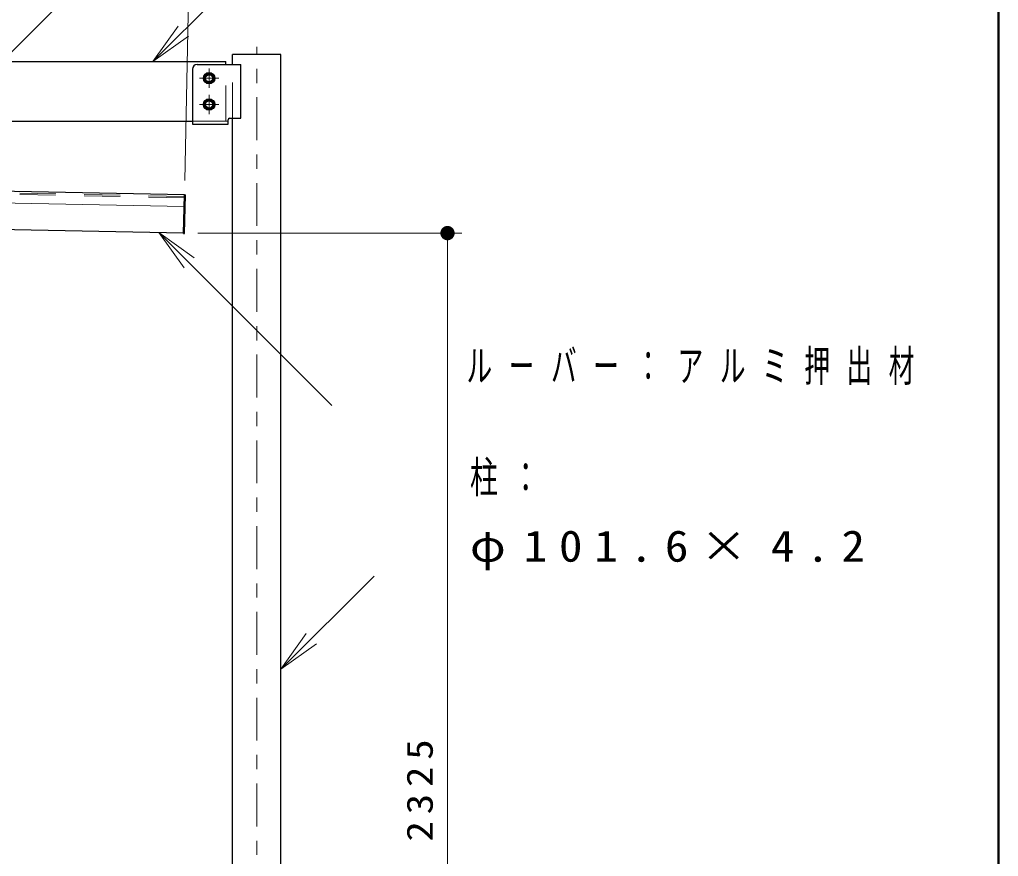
# Model space of a CAD drawing. Units: millimetres on the paper, with parts at other scales. Extents: x -385 to 0, y 0 to 267.
# Drawn here: x -68.4 to 0, y 115.1 to 173.6 of the extents above; entities that cross this region are included whole.
import ezdxf

# ---------------------------------------------------------------- set-up
doc = ezdxf.new("R2010")
doc.units = ezdxf.units.MM
doc.linetypes.add('USER1', pattern=[4.5, 2.5, -2])
doc.linetypes.add('USER2', pattern=[6, 3, -1, 1, -1])
doc.layers.add('LY_1', color=4, linetype='Continuous', lineweight=25)
doc.layers.add('LY_4', color=7, linetype='Continuous', lineweight=13)
doc.styles.add('ＭＳ ゴシック', font='')
doc.styles.get('ＭＳ ゴシック').set_extended_font_data('MS Gothic')

# ---------------------------------------------------------------- blocks, each defined once
blk = doc.blocks.new('open_arrow')
at = {"color": 0, "linetype": 'Continuous', "lineweight": -2}
blk.add_lwpolyline([(7.5, 1.25), (0, 0), (7.5, -1.25)], dxfattribs=at)
blk = doc.blocks.new('filled_dot')
at = {"color": 0, "linetype": 'Continuous', "lineweight": -2, "const_width": 1.25}
blk.add_lwpolyline([(-0.625, 0, 1), (0.625, 0, 1)], format="xyb", close=True, dxfattribs=at)

msp = doc.modelspace()

# ---------------------------------------------------------------- linework, layer by layer
at = {"layer": 'LY_1', "color": 7, "lineweight": 13}
for p, q in [((-76.843, 163.493), (-48.977, 191.359)), ((-56.878, 162.353), (-56.321, 190.202)), ((-59.097, 170.67), (-48.948, 180.819)), ((-58.687, 158.705), (-46.599, 146.618)), ((-55.951, 158.671), (-37.51, 158.671)), ((-38.51, 158.671), (-38.51, 81.17)), ((-50.15, 128.177), (-43.642, 134.685))]:
    msp.add_line(p, q, dxfattribs=at)
at = {"layer": 'LY_1'}
for p, q in [((-53.536, 170.469), (-53.536, 171.169)), ((-50.15, 171.169), (-53.536, 171.169)), ((-50.15, 81.17), (-50.15, 171.169)), ((-56.01, 170.469), (-52.948, 170.469)), ((-52.948, 166.702), (-52.948, 170.469)), ((-56.343, 170.135), (-56.343, 166.302)), ((-56.343, 166.302), (-53.843, 166.302)), ((-53.843, 166.302), (-53.843, 166.602)), ((-53.743, 166.702), (-52.948, 166.702)), ((-53.536, 81.17), (-53.536, 166.702)), ((-56.898, 161.337), (-140.214, 163.003)), ((-56.952, 158.671), (-140.268, 160.337))]:
    msp.add_line(p, q, dxfattribs=at)
at = {"layer": 'LY_1', "color": 2, "linetype": 'USER2', "lineweight": 13}
for p, q in [((-51.843, 81.17), (-51.843, 171.701)), ((-55.176, 170.18), (-55.176, 168.824)), ((-55.854, 169.502), (-54.498, 169.502)), ((-55.176, 168.347), (-55.176, 166.991)), ((-55.854, 167.669), (-54.498, 167.669))]:
    msp.add_line(p, q, dxfattribs=at)
at = {"layer": 'LY_1', "color": 70}
for p, q in [((-98.51, 170.67), (-54.01, 170.67)), ((-54.01, 170.469), (-54.01, 170.669)), ((-98.51, 166.503), (-56.343, 166.503))]:
    msp.add_line(p, q, dxfattribs=at)
at = {"layer": 'LY_1', "color": 70, "linetype": 'USER1', "lineweight": 13}
msp.add_line((-54.01, 166.502), (-54.01, 170.469), dxfattribs=at)
at = {"layer": 'LY_1', "linetype": 'USER1', "lineweight": 13}
for p, q in [((-53.536, 166.702), (-53.536, 170.469)), ((-56.343, 166.502), (-53.843, 166.502)), ((-56.9, 161.237), (-140.216, 162.903)), ((-56.902, 161.137), (-140.218, 162.803))]:
    msp.add_line(p, q, dxfattribs=at)
at = {"layer": 'LY_1', "color": 7}
for p, q in [((-55.542, 169.502), (-55.359, 169.819)), ((-55.359, 169.819), (-54.993, 169.819)), ((-54.993, 169.819), (-54.811, 169.502)), ((-55.359, 169.185), (-55.542, 169.502)), ((-54.993, 169.185), (-55.359, 169.185)), ((-54.811, 169.502), (-54.993, 169.185)), ((-55.542, 167.669), (-55.359, 167.985)), ((-55.359, 167.352), (-55.542, 167.669)), ((-55.359, 167.985), (-54.993, 167.985)), ((-54.993, 167.985), (-54.811, 167.669)), ((-54.811, 167.669), (-54.993, 167.352)), ((-54.993, 167.352), (-55.359, 167.352))]:
    msp.add_line(p, q, dxfattribs=at)
at = {"layer": 'LY_1', "lineweight": 13}
msp.add_line((-56.915, 160.521), (-140.231, 162.187), dxfattribs=at)
at = {"layer": 'LY_1', "color": 131}
for p, q in [((-56.952, 158.654), (-56.898, 161.354)), ((-56.898, 161.354), (-56.831, 161.352)), ((-56.885, 158.653), (-56.831, 161.352)), ((-56.952, 158.654), (-56.885, 158.653))]:
    msp.add_line(p, q, dxfattribs=at)
at = {"layer": 'LY_1', "color": 7}
for centre, radius in [((-55.176, 169.502), 0.4), ((-55.176, 169.502), 0.317), ((-55.176, 167.669), 0.4), ((-55.176, 167.669), 0.317)]:
    msp.add_circle(centre, radius, dxfattribs=at)
at = {"layer": 'LY_1', "color": 70, "linetype": 'USER1', "lineweight": 13}
for centre, radius in [((-55.176, 169.502), 0.362), ((-55.176, 169.502), 0.268), ((-55.176, 167.669), 0.362), ((-55.176, 167.669), 0.268)]:
    msp.add_circle(centre, radius, dxfattribs=at)
at = {"layer": 'LY_1'}
for centre in [(-55.176, 169.502), (-55.176, 167.669)]:
    msp.add_circle(centre, 0.25, dxfattribs=at)
for centre, radius in [((-56.01, 170.135), 0.333), ((-53.743, 166.602), 0.1)]:
    msp.add_arc(centre, radius, 90, 180, dxfattribs=at)
at = {"layer": 'LY_4', "lineweight": 50}
msp.add_line((0, 0), (0, 267), dxfattribs=at)

# ---------------------------------------------------------------- block references
at = {"layer": 'LY_1', "color": 7, "lineweight": 13, "xscale": 0.4, "yscale": 0.4}
for name, p, rotation in [('open_arrow', (-59.097, 170.67), 45), ('open_arrow', (-58.687, 158.705), 315), ('filled_dot', (-38.51, 158.671), 270), ('open_arrow', (-50.15, 128.177), 45)]:
    msp.add_blockref(name, p, dxfattribs=dict(at, rotation=rotation))

# ---------------------------------------------------------------- texts
at = {"layer": 'LY_1', "color": 7, "char_height": 2.199, "attachment_point": 4, "style": 'ＭＳ ゴシック'}
for s, insert in [('\\T1.64;\\W0.6;ルーバー：アルミ押出材', (-37.185, 149.268)), ('\\T1.5;\\W0.65;柱：', (-36.94, 141.485)), ('\\T1.5;\\W1.1;φ101.6×4.2', (-36.94, 136.485))]:
    msp.add_mtext(s, dxfattribs=dict(at, insert=insert))
at = {"layer": 'LY_1', "color": 7, "insert": (-39.51, 119.92), "char_height": 1.833, "attachment_point": 8, "rotation": 90, "style": 'ＭＳ ゴシック'}
msp.add_mtext('\\T1.33;\\W1.15;2325', dxfattribs=at)

doc.saveas('drawing.dxf')
